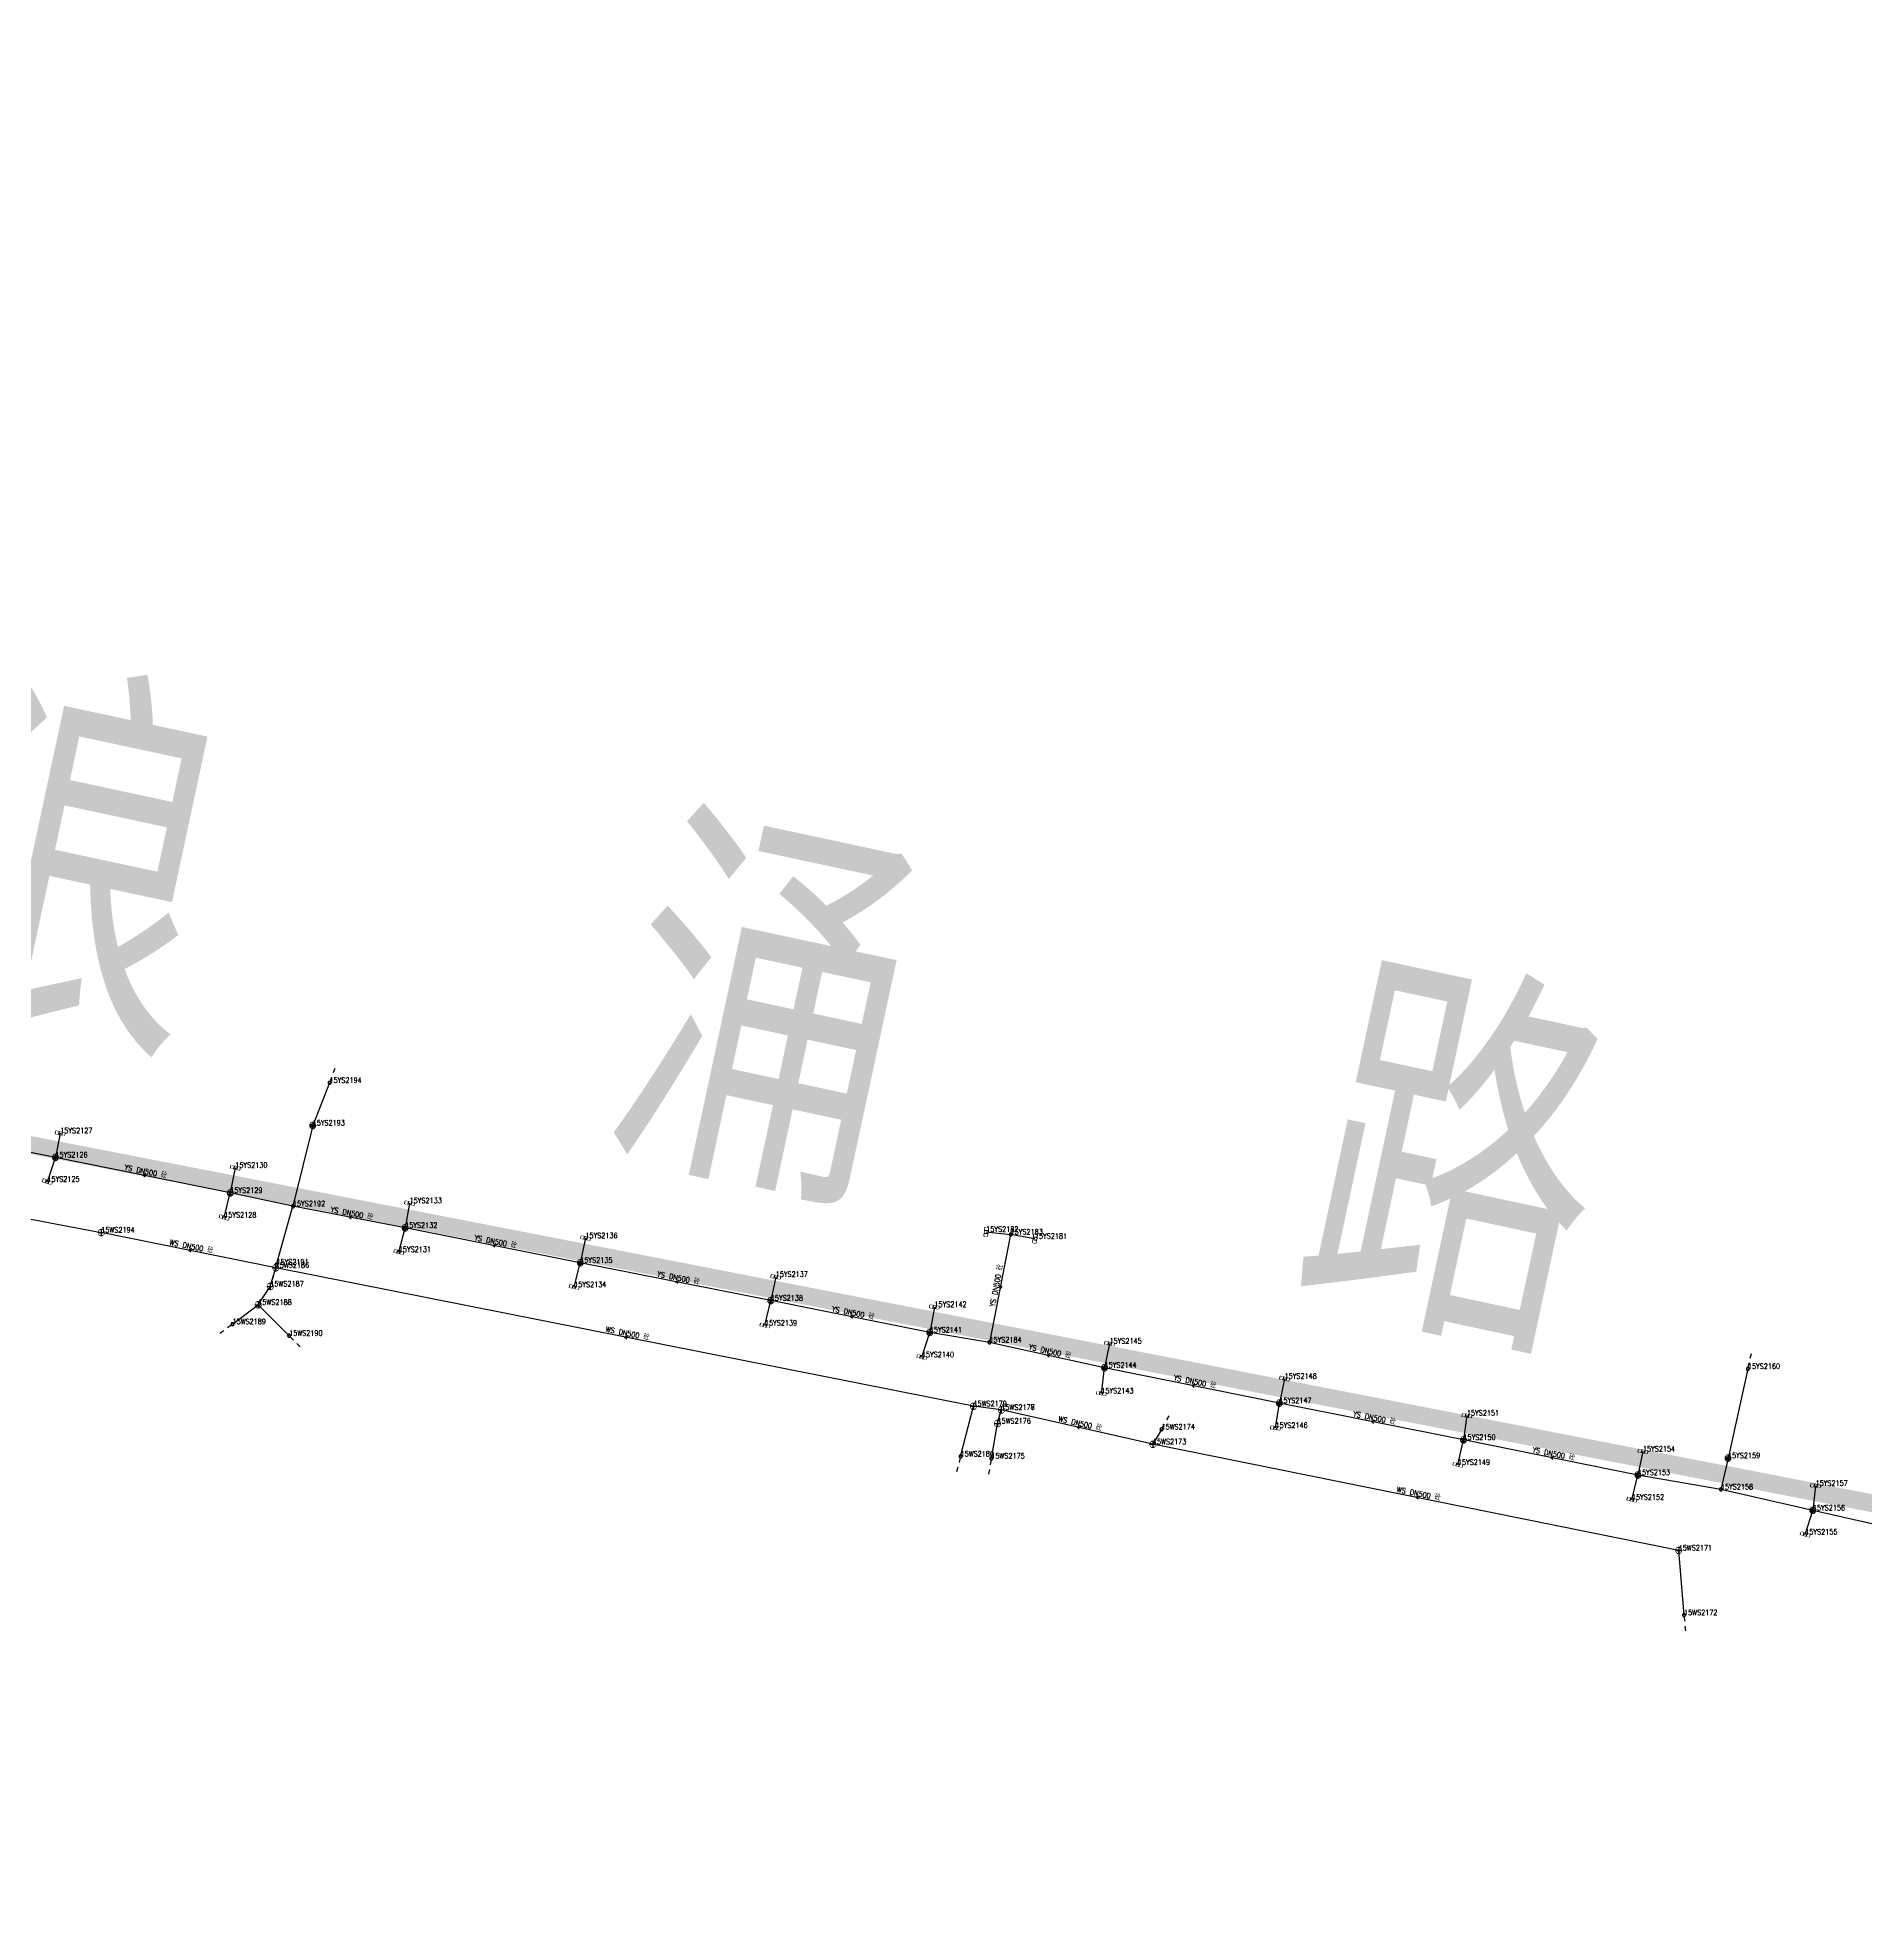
# Model space of a CAD drawing. Extents: x 78813 to 99477, y 2421021 to 2448125.
# Drawn here: x 83235.8 to 83543.5, y 2434537.4 to 2434852.7 of the extents above; entities that cross this region are included whole.
import ezdxf
from ezdxf.enums import TextEntityAlignment as Align

# ---------------------------------------------------------------- set-up
doc = ezdxf.new("R2010")
doc.units = 0
doc.set_wipeout_variables(frame=1)
doc.layers.get('0').update_dxf_attribs({"linetype": 'CONTINUOUS'})
for name, color, linetype in [('DX_WS', 16, 'CONTINUOUS'), ('DX_YS', 42, 'CONTINUOUS'), ('道路', 5, 'CONTINUOUS')]:
    doc.layers.add(name, color=color, linetype=linetype)
doc.layers.add('WSLINE', color=7, linetype='CONTINUOUS', true_color=0x7f0000)
doc.layers.add('YSLINE', color=7, linetype='CONTINUOUS', true_color=0xcc9900)
doc.layers.add('道路名称', color=7, linetype='CONTINUOUS', lineweight=0)
doc.styles.add('CcNameZT', font='txt.SHX', dxfattribs={"width": 0.8, "bigfont": 'HZTXT.SHX'})
doc.styles.get("Standard").update_dxf_attribs({"font": 'txt.shx', "bigfont": 'hztxt.shx'})
doc.styles.add('宋体0.7', font='', dxfattribs={"width": 0.7})
doc.styles.get('宋体0.7').set_extended_font_data('SimSun')

# ---------------------------------------------------------------- blocks, each defined once
blk = doc.blocks.new('PS非普查')
blk.add_lwpolyline([(3.7, 0), (5.3, 0)])
blk.add_wipeout([(0.5, 0), (0.5, 0.03), (0.5, 0.07), (0.49, 0.1), (0.48, 0.14), (0.47, 0.17), (0.46, 0.2), (0.44, 0.23), (0.42, 0.26), (0.4, 0.29), (0.38, 0.32), (0.36, 0.35), (0.33, 0.37), (0.31, 0.39), (0.28, 0.41), (0.25, 0.43), (0.22, 0.45), (0.19, 0.46), (0.15, 0.48), (0.12, 0.49), (0.09, 0.49), (0.05, 0.5), (0.02, 0.5), (-0.02, 0.5), (-0.05, 0.5), (-0.09, 0.49), (-0.12, 0.49), (-0.15, 0.48), (-0.19, 0.46), (-0.22, 0.45), (-0.25, 0.43), (-0.28, 0.41), (-0.31, 0.39), (-0.33, 0.37), (-0.36, 0.35), (-0.38, 0.32), (-0.4, 0.29), (-0.42, 0.26), (-0.44, 0.23), (-0.46, 0.2), (-0.47, 0.17), (-0.48, 0.14), (-0.49, 0.1), (-0.5, 0.07), (-0.5, 0.03), (-0.5, 0), (-0.5, -0.03), (-0.5, -0.07), (-0.49, -0.1), (-0.48, -0.14), (-0.47, -0.17), (-0.46, -0.2), (-0.44, -0.23), (-0.42, -0.26), (-0.4, -0.29), (-0.38, -0.32), (-0.36, -0.35), (-0.33, -0.37), (-0.31, -0.39), (-0.28, -0.41), (-0.25, -0.43), (-0.22, -0.45), (-0.19, -0.46), (-0.15, -0.48), (-0.12, -0.49), (-0.09, -0.49), (-0.05, -0.5), (-0.02, -0.5), (0.02, -0.5), (0.05, -0.5), (0.09, -0.49), (0.12, -0.49), (0.15, -0.48), (0.19, -0.46), (0.22, -0.45), (0.25, -0.43), (0.28, -0.41), (0.31, -0.39), (0.33, -0.37), (0.36, -0.35), (0.38, -0.32), (0.4, -0.29), (0.42, -0.26), (0.44, -0.23), (0.46, -0.2), (0.47, -0.17), (0.48, -0.14), (0.49, -0.1), (0.5, -0.07)])
blk.add_line((0.5, 0), (2.1, 0))
blk.add_lwpolyline([(0.5, 0), (0.5, 0.03), (0.5, 0.07), (0.49, 0.1), (0.48, 0.14), (0.47, 0.17), (0.46, 0.2), (0.44, 0.23), (0.42, 0.26), (0.4, 0.29), (0.38, 0.32), (0.36, 0.35), (0.33, 0.37), (0.31, 0.39), (0.28, 0.41), (0.25, 0.43), (0.22, 0.45), (0.19, 0.46), (0.15, 0.48), (0.12, 0.49), (0.09, 0.49), (0.05, 0.5), (0.02, 0.5), (-0.02, 0.5), (-0.05, 0.5), (-0.09, 0.49), (-0.12, 0.49), (-0.15, 0.48), (-0.19, 0.46), (-0.22, 0.45), (-0.25, 0.43), (-0.28, 0.41), (-0.31, 0.39), (-0.33, 0.37), (-0.36, 0.35), (-0.38, 0.32), (-0.4, 0.29), (-0.42, 0.26), (-0.44, 0.23), (-0.46, 0.2), (-0.47, 0.17), (-0.48, 0.14), (-0.49, 0.1), (-0.5, 0.07), (-0.5, 0.03), (-0.5, 0), (-0.5, -0.03), (-0.5, -0.07), (-0.49, -0.1), (-0.48, -0.14), (-0.47, -0.17), (-0.46, -0.2), (-0.44, -0.23), (-0.42, -0.26), (-0.4, -0.29), (-0.38, -0.32), (-0.36, -0.35), (-0.33, -0.37), (-0.31, -0.39), (-0.28, -0.41), (-0.25, -0.43), (-0.22, -0.45), (-0.19, -0.46), (-0.15, -0.48), (-0.12, -0.49), (-0.09, -0.49), (-0.05, -0.5), (-0.02, -0.5), (0.02, -0.5), (0.05, -0.5), (0.09, -0.49), (0.12, -0.49), (0.15, -0.48), (0.19, -0.46), (0.22, -0.45), (0.25, -0.43), (0.28, -0.41), (0.31, -0.39), (0.33, -0.37), (0.36, -0.35), (0.38, -0.32), (0.4, -0.29), (0.42, -0.26), (0.44, -0.23), (0.46, -0.2), (0.47, -0.17), (0.48, -0.14), (0.49, -0.1), (0.5, -0.07), (0.5, 0)], close=True)
blk = doc.blocks.new('GC546')
at = {"color": 0}
for p in [(0.866, 0.5), (0.866, -0.5)]:
    blk.add_line(p, (0, 0), dxfattribs=at)
blk = doc.blocks.new('PS污水井')
blk.add_lwpolyline([(1, 0), (1, 0.07), (0.99, 0.14), (0.98, 0.21), (0.96, 0.28), (0.94, 0.34), (0.91, 0.41), (0.88, 0.47), (0.85, 0.53), (0.81, 0.59), (0.77, 0.64), (0.72, 0.69), (0.67, 0.74), (0.62, 0.79), (0.56, 0.83), (0.5, 0.87), (0.44, 0.9), (0.37, 0.93), (0.31, 0.95), (0.24, 0.97), (0.17, 0.98), (0.1, 0.99), (0.03, 1), (-0.03, 1), (-0.1, 0.99), (-0.17, 0.98), (-0.24, 0.97), (-0.31, 0.95), (-0.37, 0.93), (-0.44, 0.9), (-0.5, 0.87), (-0.56, 0.83), (-0.62, 0.79), (-0.67, 0.74), (-0.72, 0.69), (-0.77, 0.64), (-0.81, 0.59), (-0.85, 0.53), (-0.88, 0.47), (-0.91, 0.41), (-0.94, 0.34), (-0.96, 0.28), (-0.98, 0.21), (-0.99, 0.14), (-1, 0.07), (-1, 0), (-1, -0.07), (-0.99, -0.14), (-0.98, -0.21), (-0.96, -0.28), (-0.94, -0.34), (-0.91, -0.41), (-0.88, -0.47), (-0.85, -0.53), (-0.81, -0.59), (-0.77, -0.64), (-0.72, -0.69), (-0.67, -0.74), (-0.62, -0.79), (-0.56, -0.83), (-0.5, -0.87), (-0.44, -0.9), (-0.37, -0.93), (-0.31, -0.95), (-0.24, -0.97), (-0.17, -0.98), (-0.1, -0.99), (-0.03, -1), (0.03, -1), (0.1, -0.99), (0.17, -0.98), (0.24, -0.97), (0.31, -0.95), (0.37, -0.93), (0.44, -0.9), (0.5, -0.87), (0.56, -0.83), (0.62, -0.79), (0.67, -0.74), (0.72, -0.69), (0.77, -0.64), (0.81, -0.59), (0.85, -0.53), (0.88, -0.47), (0.91, -0.41), (0.94, -0.34), (0.96, -0.28), (0.98, -0.21), (0.99, -0.14), (1, 0)], close=True)
blk.add_wipeout([(1, 0), (1, 0.07), (0.99, 0.14), (0.98, 0.21), (0.96, 0.28), (0.94, 0.34), (0.91, 0.41), (0.88, 0.47), (0.85, 0.53), (0.81, 0.59), (0.77, 0.64), (0.72, 0.69), (0.67, 0.74), (0.62, 0.79), (0.56, 0.83), (0.5, 0.87), (0.44, 0.9), (0.37, 0.93), (0.31, 0.95), (0.24, 0.97), (0.17, 0.98), (0.1, 0.99), (0.03, 1), (-0.03, 1), (-0.1, 0.99), (-0.17, 0.98), (-0.24, 0.97), (-0.31, 0.95), (-0.37, 0.93), (-0.44, 0.9), (-0.5, 0.87), (-0.56, 0.83), (-0.62, 0.79), (-0.67, 0.74), (-0.72, 0.69), (-0.77, 0.64), (-0.81, 0.59), (-0.85, 0.53), (-0.88, 0.47), (-0.91, 0.41), (-0.94, 0.34), (-0.96, 0.28), (-0.98, 0.21), (-0.99, 0.14), (-1, 0.07), (-1, 0), (-1, -0.07), (-0.99, -0.14), (-0.98, -0.21), (-0.96, -0.28), (-0.94, -0.34), (-0.91, -0.41), (-0.88, -0.47), (-0.85, -0.53), (-0.81, -0.59), (-0.77, -0.64), (-0.72, -0.69), (-0.67, -0.74), (-0.62, -0.79), (-0.56, -0.83), (-0.5, -0.87), (-0.44, -0.9), (-0.37, -0.93), (-0.31, -0.95), (-0.24, -0.97), (-0.17, -0.98), (-0.1, -0.99), (-0.03, -1), (0.03, -1), (0.1, -0.99), (0.17, -0.98), (0.24, -0.97), (0.31, -0.95), (0.37, -0.93), (0.44, -0.9), (0.5, -0.87), (0.56, -0.83), (0.62, -0.79), (0.67, -0.74), (0.72, -0.69), (0.77, -0.64), (0.81, -0.59), (0.85, -0.53), (0.88, -0.47), (0.91, -0.41), (0.94, -0.34), (0.96, -0.28), (0.98, -0.21), (0.99, -0.14)])
for p, q in [((-1, 0), (0, 0)), ((0, 1), (0, 0)), ((0, 0), (0, -1)), ((0, 0), (1, 0))]:
    blk.add_line(p, q)
blk = doc.blocks.new('PS管线点')
blk.add_wipeout([(0.5, 0), (0.5, 0.03), (0.5, 0.07), (0.49, 0.1), (0.48, 0.14), (0.47, 0.17), (0.46, 0.2), (0.44, 0.23), (0.42, 0.26), (0.4, 0.29), (0.38, 0.32), (0.36, 0.35), (0.33, 0.37), (0.31, 0.39), (0.28, 0.41), (0.25, 0.43), (0.22, 0.45), (0.19, 0.46), (0.15, 0.48), (0.12, 0.49), (0.09, 0.49), (0.05, 0.5), (0.02, 0.5), (-0.02, 0.5), (-0.05, 0.5), (-0.09, 0.49), (-0.12, 0.49), (-0.15, 0.48), (-0.19, 0.46), (-0.22, 0.45), (-0.25, 0.43), (-0.28, 0.41), (-0.31, 0.39), (-0.33, 0.37), (-0.36, 0.35), (-0.38, 0.32), (-0.4, 0.29), (-0.42, 0.26), (-0.44, 0.23), (-0.46, 0.2), (-0.47, 0.17), (-0.48, 0.14), (-0.49, 0.1), (-0.5, 0.07), (-0.5, 0.03), (-0.5, 0), (-0.5, -0.03), (-0.5, -0.07), (-0.49, -0.1), (-0.48, -0.14), (-0.47, -0.17), (-0.46, -0.2), (-0.44, -0.23), (-0.42, -0.26), (-0.4, -0.29), (-0.38, -0.32), (-0.36, -0.35), (-0.33, -0.37), (-0.31, -0.39), (-0.28, -0.41), (-0.25, -0.43), (-0.22, -0.45), (-0.19, -0.46), (-0.15, -0.48), (-0.12, -0.49), (-0.09, -0.49), (-0.05, -0.5), (-0.02, -0.5), (0.02, -0.5), (0.05, -0.5), (0.09, -0.49), (0.12, -0.49), (0.15, -0.48), (0.19, -0.46), (0.22, -0.45), (0.25, -0.43), (0.28, -0.41), (0.31, -0.39), (0.33, -0.37), (0.36, -0.35), (0.38, -0.32), (0.4, -0.29), (0.42, -0.26), (0.44, -0.23), (0.46, -0.2), (0.47, -0.17), (0.48, -0.14), (0.49, -0.1), (0.5, -0.07)])
blk.add_lwpolyline([(0.5, 0), (0.5, 0.03), (0.5, 0.07), (0.49, 0.1), (0.48, 0.14), (0.47, 0.17), (0.46, 0.2), (0.44, 0.23), (0.42, 0.26), (0.4, 0.29), (0.38, 0.32), (0.36, 0.35), (0.33, 0.37), (0.31, 0.39), (0.28, 0.41), (0.25, 0.43), (0.22, 0.45), (0.19, 0.46), (0.15, 0.48), (0.12, 0.49), (0.09, 0.49), (0.05, 0.5), (0.02, 0.5), (-0.02, 0.5), (-0.05, 0.5), (-0.09, 0.49), (-0.12, 0.49), (-0.15, 0.48), (-0.19, 0.46), (-0.22, 0.45), (-0.25, 0.43), (-0.28, 0.41), (-0.31, 0.39), (-0.33, 0.37), (-0.36, 0.35), (-0.38, 0.32), (-0.4, 0.29), (-0.42, 0.26), (-0.44, 0.23), (-0.46, 0.2), (-0.47, 0.17), (-0.48, 0.14), (-0.49, 0.1), (-0.5, 0.07), (-0.5, 0.03), (-0.5, 0), (-0.5, -0.03), (-0.5, -0.07), (-0.49, -0.1), (-0.48, -0.14), (-0.47, -0.17), (-0.46, -0.2), (-0.44, -0.23), (-0.42, -0.26), (-0.4, -0.29), (-0.38, -0.32), (-0.36, -0.35), (-0.33, -0.37), (-0.31, -0.39), (-0.28, -0.41), (-0.25, -0.43), (-0.22, -0.45), (-0.19, -0.46), (-0.15, -0.48), (-0.12, -0.49), (-0.09, -0.49), (-0.05, -0.5), (-0.02, -0.5), (0.02, -0.5), (0.05, -0.5), (0.09, -0.49), (0.12, -0.49), (0.15, -0.48), (0.19, -0.46), (0.22, -0.45), (0.25, -0.43), (0.28, -0.41), (0.31, -0.39), (0.33, -0.37), (0.36, -0.35), (0.38, -0.32), (0.4, -0.29), (0.42, -0.26), (0.44, -0.23), (0.46, -0.2), (0.47, -0.17), (0.48, -0.14), (0.49, -0.1), (0.5, -0.07), (0.5, 0)], close=True)
blk = doc.blocks.new('PS雨水井')
blk.add_lwpolyline([(1, 0), (1, 0.07), (0.99, 0.14), (0.98, 0.21), (0.96, 0.28), (0.94, 0.34), (0.91, 0.41), (0.88, 0.47), (0.85, 0.53), (0.81, 0.59), (0.77, 0.64), (0.72, 0.69), (0.67, 0.74), (0.62, 0.79), (0.56, 0.83), (0.5, 0.87), (0.44, 0.9), (0.37, 0.93), (0.31, 0.95), (0.24, 0.97), (0.17, 0.98), (0.1, 0.99), (0.03, 1), (-0.03, 1), (-0.1, 0.99), (-0.17, 0.98), (-0.24, 0.97), (-0.31, 0.95), (-0.37, 0.93), (-0.44, 0.9), (-0.5, 0.87), (-0.56, 0.83), (-0.62, 0.79), (-0.67, 0.74), (-0.72, 0.69), (-0.77, 0.64), (-0.81, 0.59), (-0.85, 0.53), (-0.88, 0.47), (-0.91, 0.41), (-0.94, 0.34), (-0.96, 0.28), (-0.98, 0.21), (-0.99, 0.14), (-1, 0.07), (-1, 0), (-1, -0.07), (-0.99, -0.14), (-0.98, -0.21), (-0.96, -0.28), (-0.94, -0.34), (-0.91, -0.41), (-0.88, -0.47), (-0.85, -0.53), (-0.81, -0.59), (-0.77, -0.64), (-0.72, -0.69), (-0.67, -0.74), (-0.62, -0.79), (-0.56, -0.83), (-0.5, -0.87), (-0.44, -0.9), (-0.37, -0.93), (-0.31, -0.95), (-0.24, -0.97), (-0.17, -0.98), (-0.1, -0.99), (-0.03, -1), (0.03, -1), (0.1, -0.99), (0.17, -0.98), (0.24, -0.97), (0.31, -0.95), (0.37, -0.93), (0.44, -0.9), (0.5, -0.87), (0.56, -0.83), (0.62, -0.79), (0.67, -0.74), (0.72, -0.69), (0.77, -0.64), (0.81, -0.59), (0.85, -0.53), (0.88, -0.47), (0.91, -0.41), (0.94, -0.34), (0.96, -0.28), (0.98, -0.21), (0.99, -0.14), (1, 0)], close=True)
blk.add_wipeout([(1, 0), (1, 0.07), (0.99, 0.14), (0.98, 0.21), (0.96, 0.28), (0.94, 0.34), (0.91, 0.41), (0.88, 0.47), (0.85, 0.53), (0.81, 0.59), (0.77, 0.64), (0.72, 0.69), (0.67, 0.74), (0.62, 0.79), (0.56, 0.83), (0.5, 0.87), (0.44, 0.9), (0.37, 0.93), (0.31, 0.95), (0.24, 0.97), (0.17, 0.98), (0.1, 0.99), (0.03, 1), (-0.03, 1), (-0.1, 0.99), (-0.17, 0.98), (-0.24, 0.97), (-0.31, 0.95), (-0.37, 0.93), (-0.44, 0.9), (-0.5, 0.87), (-0.56, 0.83), (-0.62, 0.79), (-0.67, 0.74), (-0.72, 0.69), (-0.77, 0.64), (-0.81, 0.59), (-0.85, 0.53), (-0.88, 0.47), (-0.91, 0.41), (-0.94, 0.34), (-0.96, 0.28), (-0.98, 0.21), (-0.99, 0.14), (-1, 0.07), (-1, 0), (-1, -0.07), (-0.99, -0.14), (-0.98, -0.21), (-0.96, -0.28), (-0.94, -0.34), (-0.91, -0.41), (-0.88, -0.47), (-0.85, -0.53), (-0.81, -0.59), (-0.77, -0.64), (-0.72, -0.69), (-0.67, -0.74), (-0.62, -0.79), (-0.56, -0.83), (-0.5, -0.87), (-0.44, -0.9), (-0.37, -0.93), (-0.31, -0.95), (-0.24, -0.97), (-0.17, -0.98), (-0.1, -0.99), (-0.03, -1), (0.03, -1), (0.1, -0.99), (0.17, -0.98), (0.24, -0.97), (0.31, -0.95), (0.37, -0.93), (0.44, -0.9), (0.5, -0.87), (0.56, -0.83), (0.62, -0.79), (0.67, -0.74), (0.72, -0.69), (0.77, -0.64), (0.81, -0.59), (0.85, -0.53), (0.88, -0.47), (0.91, -0.41), (0.94, -0.34), (0.96, -0.28), (0.98, -0.21), (0.99, -0.14)])
for p, q in [((-1, 0), (0, 0)), ((-0.88, 0.48), (0, 0.47)), ((0, 1), (0, 0)), ((0, 0.47), (0.88, 0.47)), ((0, 0), (0, -1)), ((0, 0), (1, 0)), ((-0.88, -0.48), (0, -0.48)), ((0, -0.48), (0.88, -0.48))]:
    blk.add_line(p, q)
blk = doc.blocks.new('PS雨篦')
blk.add_lwpolyline([(-1.5, 0.5), (0, 0.5), (1.5, 0.5), (1.5, -0.5), (0, -0.5), (-1.5, -0.5)], close=True)
blk.add_wipeout([(-1.5, 0.5), (0, 0.5), (1.5, 0.5), (1.5, -0.5), (0, -0.5), (-1.5, -0.5)])
for p, q in [((-0.51, -0.5), (-0.51, 0.5)), ((0.49, -0.5), (0.49, 0.5))]:
    blk.add_line(p, q)

msp = doc.modelspace()

# ---------------------------------------------------------------- block references
at = {"layer": 'DX_WS', "xscale": 0.5, "yscale": 0.5, "zscale": 0.5}
for name, p in [('PS污水井', (83246.51, 2434651.54, -1.52)), ('PS污水井', (83275.88, 2434645.62, -1.31)), ('PS污水井', (83274.96, 2434642.48, 0.16)), ('PS污水井', (83272.94, 2434639.39, 2.11)), ('PS污水井', (83393.33, 2434622.29, -1.45)), ('PS管线点', (83398.02, 2434621.69, -1.44)), ('PS污水井', (83423.54, 2434615.9, -1.37)), ('PS污水井', (83512.05, 2434598.03, -1.3))]:
    msp.add_blockref(name, p, dxfattribs=at)
at = {"layer": 'DX_WS', "yscale": 0.5, "zscale": 0.5}
for name, p, xscale, rotation in [('GC546', (83261.2, 2434648.58, -1.42), 0.5000000000029262, 348.5923117545235), ('PS非普查', (83268.6, 2434636.12, 2.34), 0.4999999999980534, 216.958551522941), ('PS非普查', (83278.13, 2434634.18, 2.37), 0.4999999999455235, 314.8952747927868), ('GC546', (83334.61, 2434633.95, -1.52), 0.4999999999543172, 348.7663564053784), ('PS非普查', (83424.98, 2434618.4, 2.89), 0.4999999999778661, 60.03356792076993), ('GC546', (83410.78, 2434618.79, -1.4), 0.4999999999711399, 347.2270777917531), ('PS非普查', (83391.16, 2434613.85, 1.73), 0.4999999998644836, 255.5426475483041), ('PS非普查', (83396.34, 2434613.5, 2.07), 0.4999999999034822, 260.1058597093877), ('GC546', (83467.79, 2434606.97, -1.34), 0.4999999999860764, 348.5855301126577), ('PS非普查', (83512.95, 2434587.14, 1.8), 0.5000000001809953, 274.738395698372)]:
    msp.add_blockref(name, p, dxfattribs=dict(at, xscale=xscale, rotation=rotation))
at = {"layer": 'DX_YS', "yscale": 0.5, "zscale": 0.5}
for name, p, xscale, rotation in [('PS非普查', (83284.93, 2434676.75, 1.74), 0.5000000001873215, 68.50463566219442), ('PS雨篦', (83239.6, 2434668.25, 2.54), 0.5000000000398259, 168.6165939716441), ('GC546', (83253.51, 2434661.2, 0.73), 0.500000000018931, 348.4981457554347), ('PS雨篦', (83269.07, 2434662.46, 2.74), 0.4999999999874948, 168.7522441513568), ('PS雨篦', (83237.44, 2434660.1, 2.48), 0.5000000000617514, 341.7078493130716), ('PS雨篦', (83267.2, 2434654.08, 2.68), 0.5000000000600034, 346.1041710499701), ('PS雨篦', (83298.42, 2434656.49, 2.74), 0.4999999999681465, 169.6575761959473), ('GC546', (83288.22, 2434654.14, 0.96), 0.5000000000354589, 349.127868626231), ('PS雨篦', (83395.48, 2434651.67, 2.49), 0.5000000001088478, 263.7671437931338), ('PS雨篦', (83403.68, 2434650.51, 2.53), 0.4999999998030548, 80.22462639945272), ('PS雨篦', (83296.59, 2434648.27, 2.73), 0.500000000017991, 345.1486613369013), ('GC546', (83312.41, 2434649.39, 0.88), 0.4999999999721748, 348.7412695243277), ('PS雨篦', (83328.01, 2434650.61, 2.81), 0.5000000000019964, 168.3005947040377), ('PS雨篦', (83326.12, 2434642.36, 2.82), 0.500000000039309, 345.8980126771112), ('GC546', (83343.18, 2434643.27, 0.46), 0.5000000000024116, 348.7581367868896), ('PS雨篦', (83360.04, 2434644.08, 2.4), 0.4999999999898662, 168.1829897017645), ('GC546', (83397.8, 2434642.14, 0.82), 0.499999999869256, 78.87892933322406), ('PS雨篦', (83386.76, 2434639.01, 2.35), 0.4999999999937927, 169.6892661768372), ('PS雨篦', (83358.23, 2434635.89, 2.65), 0.5000000000077557, 346.8758991853983), ('GC546', (83372.59, 2434637.41, 0.4), 0.4999999999763225, 348.6892444394127), ('PS雨篦', (83416.23, 2434632.84, 2.56), 0.5000000000151386, 168.4917001874173), ('PS雨篦', (83384.64, 2434630.56, 2.34), 0.5000000000381719, 342.1526371406654), ('GC546', (83405.71, 2434630.93, 0.82), 0.4999999999542923, 347.5720027758836), ('PS非普查', (83523.7, 2434628.59, 1.54), 0.49999999981161, 77.4110369270305), ('GC546', (83430.12, 2434625.81, 0.93), 0.4999999999630187, 348.5538577676457), ('PS雨篦', (83445.7, 2434626.94, 2.28), 0.4999999999969274, 168.0832623342361), ('PS雨篦', (83414.86, 2434624.47, 2.56), 0.4999999999848135, 352.8276830197153), ('GC546', (83460.32, 2434619.73, 1), 0.5000000000111481, 348.6715700938128), ('PS雨篦', (83476.39, 2434620.73, 2.67), 0.4999999999660777, 171.8816137975064), ('PS雨篦', (83444.17, 2434618.65, 2.37), 0.5000000000126512, 350.9760097587185), ('GC546', (83490.5, 2434613.67, 1.04), 0.4999999999751831, 348.6278343657769), ('PS雨篦', (83506.02, 2434614.69, 2.68), 0.5000000000053123, 168.1775470196765), ('PS雨篦', (83474.87, 2434612.44, 2.67), 0.5000000000111039, 347.4596097768494), ('PS雨篦', (83535.09, 2434608.91, 2.6), 0.500000000014618, 173.7098667557748), ('PS雨篦', (83504.18, 2434606.56, 2.57), 0.4999999999733858, 346.307949211089), ('PS雨篦', (83533.35, 2434600.71, 2.58), 0.5000000000269839, 342.44540845673)]:
    msp.add_blockref(name, p, dxfattribs=dict(at, xscale=xscale, rotation=rotation))
at = {"layer": 'DX_YS', "xscale": 0.5, "yscale": 0.5, "zscale": 0.5}
for name, p in [('PS雨水井', (83282.1, 2434669.57, 1.67)), ('PS雨水井', (83238.79, 2434664.2, 0.59)), ('PS雨水井', (83268.22, 2434658.21, 0.87)), ('PS管线点', (83278.78, 2434655.96, 0.97)), ('PS雨水井', (83297.66, 2434652.33, 0.95)), ('PS管线点', (83399.59, 2434651.22, 0.91)), ('PS雨水井', (83327.15, 2434646.46, 0.8)), ('PS雨水井', (83359.21, 2434640.09, 0.12)), ('PS雨水井', (83385.98, 2434634.73, 0.67)), ('PS管线点', (83396.02, 2434633.06, 0.73)), ('PS雨水井', (83415.4, 2434628.79, 0.91)), ('PS雨水井', (83444.83, 2434622.83, 0.95)), ('PS雨水井', (83475.81, 2434616.63, 1.05)), ('PS雨水井', (83520.35, 2434613.57, 1.34)), ('PS雨水井', (83505.19, 2434610.72, 1.03)), ('PS管线点', (83519.15, 2434608.3, 0.64)), ('PS雨水井', (83534.63, 2434604.77, 1.14))]:
    msp.add_blockref(name, p, dxfattribs=at)

# ---------------------------------------------------------------- texts
at = {"layer": 'DX_WS', "style": 'CcNameZT', "width": 0.8}
for rotation, p in [(348.5923, (83261.25, 2434648.83, -1.31)), (348.7664, (83334.66, 2434634.2, -1.45)), (347.2271, (83410.84, 2434619.04, -1.37)), (348.5855, (83467.84, 2434607.21, -1.3))]:
    msp.add_text(' WS DN500 砼', height=0.9, rotation=rotation, dxfattribs=at).set_placement(p, align=Align.CENTER)
at = {"layer": 'DX_YS', "style": 'CcNameZT', "width": 0.8}
for rotation, p in [(348.4981, (83253.56, 2434661.45, 0.87)), (349.1279, (83288.27, 2434654.39, 0.95)), (348.7413, (83312.45, 2434649.64, 0.8)), (348.7581, (83343.23, 2434643.52, 0.12)), (78.8789, (83397.56, 2434642.19, 0.91)), (348.6892, (83372.64, 2434637.65, 0.67)), (347.572, (83405.76, 2434631.17, 0.91)), (348.5539, (83430.17, 2434626.06, 0.95)), (348.6716, (83460.37, 2434619.97, 1.05)), (348.6278, (83490.55, 2434613.92, 1.03))]:
    msp.add_text(' YS DN500 砼', height=0.9, rotation=rotation, dxfattribs=at).set_placement(p, align=Align.CENTER)

# ---------------------------------------------------------------- next in the draw order: linework, layer by layer
at = {"layer": 'WSLINE'}
for p, q in [((83209.68, 2434658.49, -1.88), (83246.51, 2434651.54, -1.52)), ((83268.6, 2434636.12, 2.34), (83272.94, 2434639.39, 2.15)), ((83278.13, 2434634.18, 2.37), (83272.94, 2434639.39, 2.21)), ((83391.16, 2434613.85, 1.73), (83393.33, 2434622.29, 1.72)), ((83424.98, 2434618.4, 2.89), (83423.54, 2434615.9, 2.8)), ((83512.05, 2434598.03, -1.3), (83423.54, 2434615.9, -1.37)), ((83512.95, 2434587.14, 1.8), (83512.05, 2434598.03, 1.63))]:
    msp.add_line(p, q, dxfattribs=at)
at = {"layer": 'YSLINE'}
for p, q in [((83284.93, 2434676.75, 1.74), (83282.1, 2434669.57, 1.67)), ((83238.79, 2434664.2, 0.59), (83209.46, 2434670.04, 0.3)), ((83239.6, 2434668.25, 2.54), (83238.79, 2434664.2, 2.25)), ((83282.1, 2434669.57, 1.67), (83278.78, 2434655.96, 1.47)), ((83237.44, 2434660.1, 2.48), (83238.79, 2434664.2, 2.25)), ((83268.22, 2434658.21, 0.87), (83238.79, 2434664.2, 0.59)), ((83269.07, 2434662.46, 2.74), (83268.22, 2434658.21, 2.44)), ((83267.2, 2434654.08, 2.68), (83268.22, 2434658.21, 2.44)), ((83278.78, 2434655.96, 0.97), (83268.22, 2434658.21, 0.87)), ((83297.66, 2434652.33, 0.95), (83278.78, 2434655.96, 0.97)), ((83298.42, 2434656.49, 2.74), (83297.66, 2434652.33, 2.43)), ((83296.59, 2434648.27, 2.73), (83297.66, 2434652.33, 2.43)), ((83327.15, 2434646.46, 0.8), (83297.66, 2434652.33, 0.95)), ((83395.48, 2434651.67, 2.49), (83399.59, 2434651.22, 1.96)), ((83328.01, 2434650.61, 2.81), (83327.15, 2434646.46, 2.35)), ((83399.59, 2434651.22, 0.91), (83396.02, 2434633.06, 0.73)), ((83403.68, 2434650.51, 2.53), (83399.59, 2434651.22, 1.96)), ((83326.12, 2434642.36, 2.82), (83327.15, 2434646.46, 2.35)), ((83359.21, 2434640.09, 0.12), (83327.15, 2434646.46, 0.8)), ((83360.04, 2434644.08, 2.4), (83359.21, 2434640.09, 1.54)), ((83358.23, 2434635.89, 2.65), (83359.21, 2434640.09, 1.74)), ((83385.98, 2434634.73, 0.67), (83359.21, 2434640.09, 0.12)), ((83386.76, 2434639.01, 2.35), (83385.98, 2434634.73, 2.04)), ((83384.64, 2434630.56, 2.34), (83385.98, 2434634.73, 2.04)), ((83396.02, 2434633.06, 0.73), (83385.98, 2434634.73, 0.67)), ((83415.4, 2434628.79, 0.91), (83396.02, 2434633.06, 0.73)), ((83416.23, 2434632.84, 2.56), (83415.4, 2434628.79, 2.03)), ((83414.86, 2434624.47, 2.56), (83415.4, 2434628.79, 2.03)), ((83444.83, 2434622.83, 0.95), (83415.4, 2434628.79, 0.91)), ((83445.7, 2434626.94, 2.28), (83444.83, 2434622.83, 2.05)), ((83523.7, 2434628.59, 1.54), (83520.35, 2434613.57, 1.34)), ((83444.17, 2434618.65, 2.37), (83444.83, 2434622.83, 2.05)), ((83475.81, 2434616.63, 1.05), (83444.83, 2434622.83, 0.95)), ((83476.39, 2434620.73, 2.67), (83475.81, 2434616.63, 2.04)), ((83474.87, 2434612.44, 2.67), (83475.81, 2434616.63, 2.04)), ((83505.19, 2434610.72, 1.03), (83475.81, 2434616.63, 1.05)), ((83506.02, 2434614.69, 2.68), (83505.19, 2434610.72, 2.02)), ((83520.35, 2434613.57, 1.34), (83519.15, 2434608.3, 0.64)), ((83504.18, 2434606.56, 2.57), (83505.19, 2434610.72, 2.02)), ((83519.15, 2434608.3, 0.64), (83505.19, 2434610.72, 1.03)), ((83534.63, 2434604.77, 1.14), (83519.15, 2434608.3, 0.64)), ((83535.09, 2434608.91, 2.6), (83534.63, 2434604.77, 1.99)), ((83533.35, 2434600.71, 2.58), (83534.63, 2434604.77, 1.99)), ((83564.62, 2434597.94, 0.9), (83534.63, 2434604.77, 1.14))]:
    msp.add_line(p, q, dxfattribs=at)

# ---------------------------------------------------------------- next in the draw order: block references
at = {"layer": 'DX_WS', "xscale": 0.5, "yscale": 0.5, "zscale": 0.5}
msp.add_blockref('PS污水井', (83397.37, 2434619.38, 1.93), dxfattribs=at)
at = {"layer": 'DX_YS', "xscale": 0.4999999997862016, "yscale": 0.5, "zscale": 0.5, "rotation": 254.1441986714387}
msp.add_blockref('PS非普查', (83276, 2434646.15, 1.87), dxfattribs=at)

# ---------------------------------------------------------------- next in the draw order: texts
at = {"layer": 'DX_WS', "width": 0.8}
for s, p in [('15WS2194', (83246.51, 2434651.54, -1.52)), ('15WS2188', (83272.94, 2434639.39, 2.11)), ('15WS2189', (83268.6, 2434636.12, 2.34)), ('15WS2190', (83278.13, 2434634.18, 2.37)), ('15WS2173', (83423.54, 2434615.9, -1.37)), ('15WS2174', (83424.98, 2434618.4, 2.89)), ('15WS2180', (83391.16, 2434613.85, 1.73)), ('15WS2175', (83396.34, 2434613.5, 2.07)), ('15WS2171', (83512.05, 2434598.03, -1.3)), ('15WS2172', (83512.95, 2434587.14, 1.8))]:
    msp.add_text(s, height=0.9, dxfattribs=at).set_placement(p)
at = {"layer": 'DX_YS', "width": 0.8}
for s, p in [('15YS2194', (83284.93, 2434676.75, 1.74)), ('15YS2193', (83282.1, 2434669.57, 1.67)), ('15YS2127', (83239.6, 2434668.25, 2.54)), ('15YS2126', (83238.79, 2434664.2, 0.59)), ('15YS2125', (83237.44, 2434660.1, 2.48)), ('15YS2130', (83269.07, 2434662.46, 2.74)), ('15YS2129', (83268.22, 2434658.21, 0.87)), ('15YS2128', (83267.2, 2434654.08, 2.68)), ('15YS2192', (83278.78, 2434655.96, 0.97)), ('15YS2133', (83298.42, 2434656.49, 2.74)), ('15YS2132', (83297.66, 2434652.33, 0.95)), ('15YS2136', (83328.01, 2434650.61, 2.81)), ('15YS2182', (83395.48, 2434651.67, 2.49)), ('15YS2183', (83399.59, 2434651.22, 0.91)), ('15YS2181', (83403.68, 2434650.51, 2.53)), ('15YS2131', (83296.59, 2434648.27, 2.73)), ('15YS2135', (83327.15, 2434646.46, 0.8)), ('15YS2137', (83360.04, 2434644.08, 2.4)), ('15YS2134', (83326.12, 2434642.36, 2.82)), ('15YS2138', (83359.21, 2434640.09, 0.12)), ('15YS2142', (83386.76, 2434639.01, 2.35)), ('15YS2139', (83358.23, 2434635.89, 2.65)), ('15YS2141', (83385.98, 2434634.73, 0.67)), ('15YS2184', (83396.02, 2434633.06, 0.73)), ('15YS2145', (83416.23, 2434632.84, 2.56)), ('15YS2140', (83384.64, 2434630.56, 2.34)), ('15YS2144', (83415.4, 2434628.79, 0.91)), ('15YS2160', (83523.7, 2434628.59, 1.54)), ('15YS2148', (83445.7, 2434626.94, 2.28)), ('15YS2143', (83414.86, 2434624.47, 2.56)), ('15YS2147', (83444.83, 2434622.83, 0.95)), ('15YS2151', (83476.39, 2434620.73, 2.67)), ('15YS2146', (83444.17, 2434618.65, 2.37)), ('15YS2150', (83475.81, 2434616.63, 1.05)), ('15YS2154', (83506.02, 2434614.69, 2.68)), ('15YS2159', (83520.35, 2434613.57, 1.34)), ('15YS2149', (83474.87, 2434612.44, 2.67)), ('15YS2153', (83505.19, 2434610.72, 1.03)), ('15YS2152', (83504.18, 2434606.56, 2.57)), ('15YS2158', (83519.15, 2434608.3, 0.64)), ('15YS2157', (83535.09, 2434608.91, 2.6)), ('15YS2156', (83534.63, 2434604.77, 1.14)), ('15YS2155', (83533.35, 2434600.71, 2.58))]:
    msp.add_text(s, height=0.9, dxfattribs=at).set_placement(p)

# ---------------------------------------------------------------- next in the draw order: linework, layer by layer
at = {"layer": 'WSLINE'}
for p, q in [((83275.88, 2434645.62, -1.31), (83246.51, 2434651.54, -1.52)), ((83274.96, 2434642.48, 0.16), (83275.88, 2434645.62, -1.51)), ((83393.33, 2434622.29, -1.45), (83275.88, 2434645.62, -1.59)), ((83272.94, 2434639.39, 2.11), (83274.96, 2434642.48, 2.06)), ((83396.34, 2434613.5, 2.07), (83397.37, 2434619.38, 1.93))]:
    msp.add_line(p, q, dxfattribs=at)
at = {"layer": 'YSLINE'}
msp.add_line((83276, 2434646.15, 1.87), (83278.78, 2434655.96, 1.47), dxfattribs=at)

# ---------------------------------------------------------------- next in the draw order: block references
at = {"layer": 'DX_WS', "xscale": 0.5, "yscale": 0.5, "zscale": 0.5}
msp.add_blockref('PS污水井', (83398.02, 2434621.68, 1.91), dxfattribs=at)

# ---------------------------------------------------------------- next in the draw order: texts
at = {"layer": 'DX_WS', "width": 0.8}
for s, p in [('15WS2186', (83275.88, 2434645.62, -1.31)), ('15WS2187', (83274.96, 2434642.48, 0.16))]:
    msp.add_text(s, height=0.9, dxfattribs=at).set_placement(p)
at = {"layer": 'DX_YS', "width": 0.8}
msp.add_text('15YS2191', height=0.9, dxfattribs=at).set_placement((83276, 2434646.15, 1.87))
at = {"layer": '道路名称', "style": '宋体0.7', "width": 0.7}
msp.add_text('浪   涌   路', height=50, rotation=347.8991, dxfattribs=at).set_placement((83213.48, 2434695.04))

# ---------------------------------------------------------------- next in the draw order: linework, layer by layer
at = {"layer": 'WSLINE'}
for p, q in [((83398.02, 2434621.69, -1.44), (83393.33, 2434622.29, -1.45)), ((83397.37, 2434619.38, 1.93), (83398.02, 2434621.68, 1.91)), ((83423.54, 2434615.9, -1.37), (83398.02, 2434621.69, -1.44)), ((83398.02, 2434621.68, 1.91), (83398.02, 2434621.69, 1.66))]:
    msp.add_line(p, q, dxfattribs=at)
at = {"layer": '道路', "const_width": 3, "flags": 128}
msp.add_lwpolyline([(83889.39, 2434538.9), (83052.44, 2434701.72), (82769.5, 2434767.95), (82651.86, 2434794.5), (82551.3, 2434852.78), (82454.74, 2434932.52)], dxfattribs=at)

# ---------------------------------------------------------------- next in the draw order: texts
at = {"layer": 'DX_WS', "width": 0.8}
for s, p in [('15WS2179', (83393.33, 2434622.29, -1.45)), ('15WS2176', (83397.37, 2434619.38, 1.93)), ('15WS2178', (83398.02, 2434621.69, -1.44)), ('15WS2177', (83398.02, 2434621.68, 1.91))]:
    msp.add_text(s, height=0.9, dxfattribs=at).set_placement(p)

doc.saveas('drawing.dxf')
